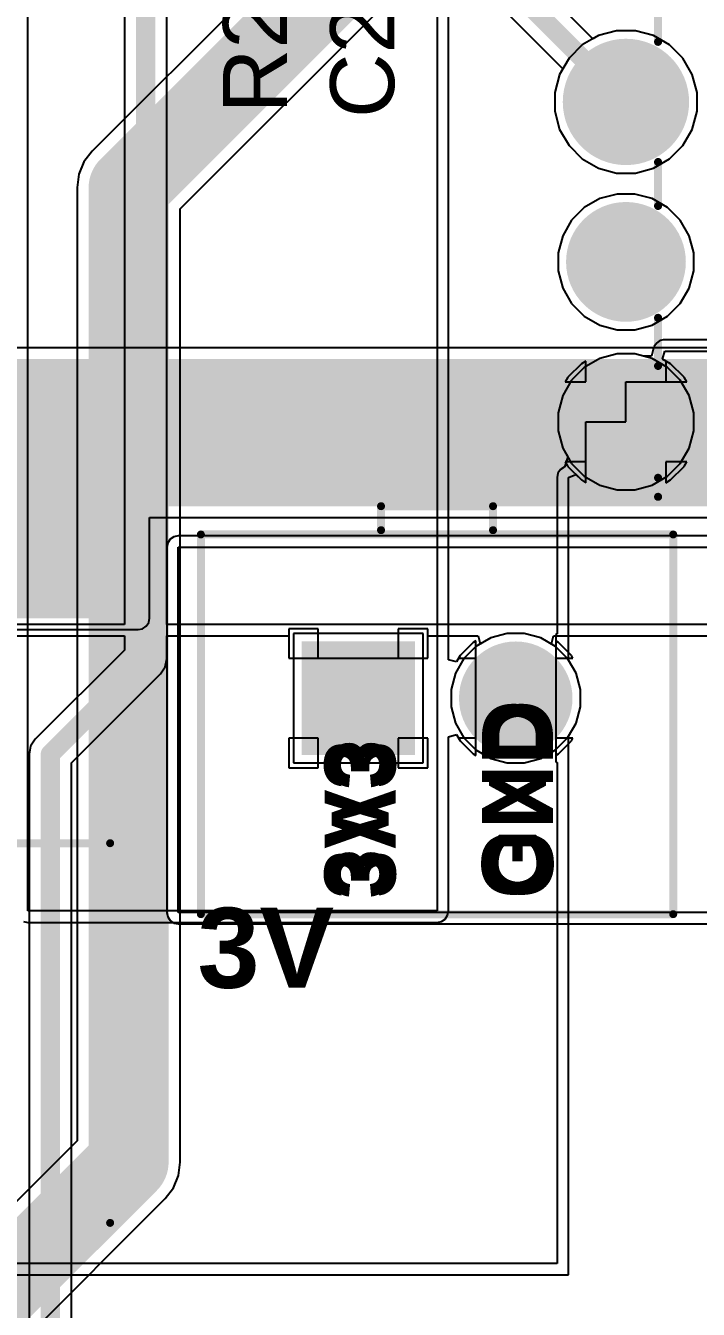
# Model space of a CAD drawing. Header units: inches. Extents: x 0 to 5376, y 0 to 5416.
# Drawn here: x 10.28 to 20.96, y 70.71 to 91.09 of the extents above; entities that cross this region are included whole.
import ezdxf

# ---------------------------------------------------------------- set-up
doc = ezdxf.new("R2010")
doc.units = ezdxf.units.IN
for name, color, linetype in [('Bottom Layer', 5, 'Continuous'), ('Bottom Overlay', 54, 'Continuous'), ('Bottom Solder', 6, 'Continuous'), ('Layer 1', 16, 'Continuous'), ('Layer 2', 76, 'Continuous'), ('Multi-Layer', 9, 'Continuous'), ('Pad Holes', 156, 'Continuous'), ('Top Layer', 1, 'Continuous'), ('Top Overlay', 2, 'Continuous'), ('Top Solder', 216, 'Continuous')]:
    doc.layers.add(name, color=color, linetype=linetype)
doc.styles.add('Arial', font='', dxfattribs={"height": 0.2})
doc.styles.add('Arial_Bold', font='', dxfattribs={"height": 0.2})
doc.styles.get('Arial').set_extended_font_data('Arial')
doc.styles.get('Arial_Bold').set_extended_font_data('Arial', bold=True)

msp = doc.modelspace()

# ---------------------------------------------------------------- hatches: boundary and pattern name
at = {"layer": 'Bottom Layer'}
h = msp.add_hatch(color=5, dxfattribs=at)
edge = h.paths.add_edge_path()
edge.add_arc((19.809, 89.884), 0.952, 0, 360)
h = msp.add_hatch(color=5, dxfattribs=at)
edge = h.paths.add_edge_path()
edge.add_arc((19.809, 87.344), 0.9, 0, 360)
for points in [[(8.992, 81.686), (12.065, 81.686), (12.065, 85.801), (8.992, 85.801)], [(8.992, 83.464), (24.232, 83.464), (24.232, 85.801), (8.992, 85.801)], [(14.709, 81.266), (16.409, 81.266), (16.409, 79.566), (14.709, 79.566)]]:
    msp.add_hatch(color=5, dxfattribs=at).paths.add_polyline_path(points)
h = msp.add_hatch(color=5, dxfattribs=at)
edge = h.paths.add_edge_path()
edge.add_arc((19.809, 84.804), 0.9, 0, 360)
h = msp.add_hatch(color=5, dxfattribs=at)
edge = h.paths.add_edge_path()
edge.add_arc((18.059, 80.416), 0.85, 0, 360)
at = {"layer": 'Bottom Solder'}
h = msp.add_hatch(color=6, dxfattribs=at)
edge = h.paths.add_edge_path()
edge.add_arc((19.809, 89.884), 1.003, 0, 360)
h = msp.add_hatch(color=6, dxfattribs=at)
edge = h.paths.add_edge_path()
edge.add_arc((19.809, 87.344), 0.951, 0, 360)
h = msp.add_hatch(color=6, dxfattribs=at)
edge = h.paths.add_edge_path()
edge.add_arc((19.809, 84.804), 0.951, 0, 360)
msp.add_hatch(color=6, dxfattribs=at).paths.add_polyline_path([(14.659, 81.317), (16.46, 81.317), (16.46, 79.516), (14.659, 79.516)])
h = msp.add_hatch(color=6, dxfattribs=at)
edge = h.paths.add_edge_path()
edge.add_arc((18.059, 80.416), 0.901, 0, 360)
at = {"layer": 'Layer 1'}
h = msp.add_hatch(color=16, dxfattribs=at)
edge = h.paths.add_edge_path()
edge.add_arc((19.809, 89.884), 0.952, 0, 360)
h = msp.add_hatch(color=16, dxfattribs=at)
edge = h.paths.add_edge_path()
edge.add_arc((19.809, 87.344), 0.9, 0, 360)
h = msp.add_hatch(color=16, dxfattribs=at)
edge = h.paths.add_edge_path()
edge.add_arc((19.809, 84.804), 0.9, 0, 360)
msp.add_hatch(color=16, dxfattribs=at).paths.add_polyline_path([(14.709, 81.266), (16.409, 81.266), (16.409, 79.566), (14.709, 79.566)])
h = msp.add_hatch(color=16, dxfattribs=at)
edge = h.paths.add_edge_path()
edge.add_arc((18.059, 80.416), 0.85, 0, 360)
at = {"layer": 'Layer 2'}
h = msp.add_hatch(color=76, dxfattribs=at)
edge = h.paths.add_edge_path()
edge.add_arc((19.809, 89.884), 0.952, 0, 360)
h = msp.add_hatch(color=76, dxfattribs=at)
edge = h.paths.add_edge_path()
edge.add_arc((19.809, 87.344), 0.9, 0, 360)
h = msp.add_hatch(color=76, dxfattribs=at)
edge = h.paths.add_edge_path()
edge.add_arc((19.809, 84.804), 0.9, 0, 360)
msp.add_hatch(color=76, dxfattribs=at).paths.add_polyline_path([(14.709, 81.266), (16.409, 81.266), (16.409, 79.566), (14.709, 79.566)])
h = msp.add_hatch(color=76, dxfattribs=at)
edge = h.paths.add_edge_path()
edge.add_arc((18.059, 80.416), 0.85, 0, 360)
at = {"layer": 'Multi-Layer'}
h = msp.add_hatch(color=9, dxfattribs=at)
edge = h.paths.add_edge_path()
edge.add_arc((19.809, 89.884), 0.952, 0, 360)
h = msp.add_hatch(color=9, dxfattribs=at)
edge = h.paths.add_edge_path()
edge.add_arc((19.809, 87.344), 0.9, 0, 360)
h = msp.add_hatch(color=9, dxfattribs=at)
edge = h.paths.add_edge_path()
edge.add_arc((19.809, 84.804), 0.9, 0, 360)
msp.add_hatch(color=9, dxfattribs=at).paths.add_polyline_path([(14.709, 81.266), (16.409, 81.266), (16.409, 79.566), (14.709, 79.566)])
h = msp.add_hatch(color=9, dxfattribs=at)
edge = h.paths.add_edge_path()
edge.add_arc((18.059, 80.416), 0.85, 0, 360)
at = {"layer": 'Pad Holes'}
h = msp.add_hatch(color=7, dxfattribs=at)
edge = h.paths.add_edge_path()
edge.add_arc((19.809, 89.884), 0.5, 0, 360)
h = msp.add_hatch(color=7, dxfattribs=at)
edge = h.paths.add_edge_path()
edge.add_arc((19.809, 87.344), 0.5, 0, 360)
h = msp.add_hatch(color=7, dxfattribs=at)
edge = h.paths.add_edge_path()
edge.add_arc((19.809, 84.804), 0.5, 0, 360)
h = msp.add_hatch(color=7, dxfattribs=at)
edge = h.paths.add_edge_path()
edge.add_arc((15.559, 80.416), 0.45, 0, 360)
h = msp.add_hatch(color=7, dxfattribs=at)
edge = h.paths.add_edge_path()
edge.add_arc((18.059, 80.416), 0.45, 0, 360)
at = {"layer": 'Top Layer'}
h = msp.add_hatch(color=1, dxfattribs=at)
edge = h.paths.add_edge_path()
edge.add_arc((19.809, 89.884), 0.952, 0, 360)
h = msp.add_hatch(color=1, dxfattribs=at)
edge = h.paths.add_edge_path()
edge.add_arc((19.809, 87.344), 0.9, 0, 360)
h = msp.add_hatch(color=1, dxfattribs=at)
edge = h.paths.add_edge_path()
edge.add_arc((19.809, 84.804), 0.9, 0, 360)
msp.add_hatch(color=1, dxfattribs=at).paths.add_polyline_path([(14.709, 81.266), (16.409, 81.266), (16.409, 79.566), (14.709, 79.566)])
h = msp.add_hatch(color=1, dxfattribs=at)
edge = h.paths.add_edge_path()
edge.add_arc((18.059, 80.416), 0.85, 0, 360)
at = {"layer": 'Top Solder'}
h = msp.add_hatch(color=216, dxfattribs=at)
edge = h.paths.add_edge_path()
edge.add_arc((19.809, 89.884), 1.003, 0, 360)
h = msp.add_hatch(color=216, dxfattribs=at)
edge = h.paths.add_edge_path()
edge.add_arc((19.809, 87.344), 0.951, 0, 360)
h = msp.add_hatch(color=216, dxfattribs=at)
edge = h.paths.add_edge_path()
edge.add_arc((19.809, 84.804), 0.951, 0, 360)
msp.add_hatch(color=216, dxfattribs=at).paths.add_polyline_path([(14.659, 81.317), (16.46, 81.317), (16.46, 79.516), (14.659, 79.516)])
h = msp.add_hatch(color=216, dxfattribs=at)
edge = h.paths.add_edge_path()
edge.add_arc((18.059, 80.416), 0.901, 0, 360)

# ---------------------------------------------------------------- linework, layer by layer
at = {"layer": 'Bottom Layer'}
for p, q in [((19.373, 90.938), (19.115, 90.789)), ((19.66, 91.015), (19.373, 90.938)), ((19.958, 91.015), (19.66, 91.015)), ((20.245, 90.938), (19.958, 91.015)), ((20.503, 90.789), (20.245, 90.938)), ((19.115, 90.789), (18.905, 90.578)), ((20.714, 90.578), (20.503, 90.789)), ((18.905, 90.578), (18.756, 90.321)), ((20.862, 90.321), (20.714, 90.578)), ((18.756, 90.321), (18.679, 90.033)), ((20.939, 90.033), (20.862, 90.321)), ((18.679, 90.033), (18.679, 89.735)), ((20.939, 89.735), (20.939, 90.033)), ((18.679, 89.735), (18.756, 89.448)), ((20.862, 89.448), (20.939, 89.735)), ((18.756, 89.448), (18.905, 89.19)), ((20.714, 89.19), (20.862, 89.448)), ((18.905, 89.19), (19.115, 88.98)), ((20.503, 88.98), (20.714, 89.19)), ((19.115, 88.98), (19.373, 88.831)), ((20.245, 88.831), (20.503, 88.98)), ((19.373, 88.831), (19.66, 88.754)), ((19.66, 88.754), (19.958, 88.754)), ((19.958, 88.754), (20.245, 88.831)), ((19.393, 88.349), (19.147, 88.207)), ((19.667, 88.422), (19.393, 88.349)), ((19.951, 88.422), (19.667, 88.422)), ((20.225, 88.349), (19.951, 88.422)), ((20.471, 88.207), (20.225, 88.349)), ((19.147, 88.207), (18.947, 88.006)), ((20.672, 88.006), (20.471, 88.207)), ((18.947, 88.006), (18.805, 87.76)), ((20.814, 87.76), (20.672, 88.006)), ((18.805, 87.76), (18.731, 87.486)), ((20.887, 87.486), (20.814, 87.76)), ((18.731, 87.486), (18.731, 87.202)), ((20.887, 87.202), (20.887, 87.486)), ((18.731, 87.202), (18.805, 86.928)), ((20.814, 86.928), (20.887, 87.202)), ((18.805, 86.928), (18.947, 86.682)), ((20.672, 86.682), (20.814, 86.928)), ((18.947, 86.682), (19.147, 86.482)), ((20.471, 86.482), (20.672, 86.682)), ((19.147, 86.482), (19.393, 86.34)), ((20.225, 86.34), (20.471, 86.482)), ((19.393, 86.34), (19.667, 86.266)), ((19.667, 86.266), (19.951, 86.266)), ((19.951, 86.266), (20.225, 86.34)), ((24.232, 85.982), (8.992, 85.982)), ((12.246, 81.686), (12.246, 83.283)), ((12.246, 83.283), (24.232, 83.283)), ((12.631, 82.981), (12.572, 82.941)), ((12.7, 82.995), (12.631, 82.981)), ((35.125, 82.995), (12.7, 82.995)), ((12.533, 82.883), (12.519, 82.813)), ((12.519, 82.813), (12.519, 77.013)), ((12.572, 82.941), (12.533, 82.883)), ((12.7, 77.013), (12.7, 82.813)), ((12.7, 82.813), (35.306, 82.813)), ((12.134, 81.519), (12.193, 81.558)), ((12.193, 81.558), (12.232, 81.617)), ((12.232, 81.617), (12.246, 81.686)), ((8.992, 81.505), (12.065, 81.505)), ((12.065, 81.505), (12.134, 81.519)), ((14.924, 81.52), (14.455, 81.52)), ((14.455, 81.52), (14.455, 81.051)), ((14.924, 81.051), (14.924, 81.52)), ((16.663, 81.52), (16.194, 81.52)), ((16.194, 81.52), (16.194, 81.051)), ((16.663, 81.051), (16.663, 81.52)), ((17.663, 81.374), (17.428, 81.239)), ((17.924, 81.444), (17.663, 81.374)), ((18.195, 81.444), (17.924, 81.444)), ((18.456, 81.374), (18.195, 81.444)), ((18.69, 81.239), (18.456, 81.374)), ((17.428, 81.239), (17.237, 81.047)), ((18.882, 81.047), (18.69, 81.239)), ((14.455, 81.051), (14.924, 81.051)), ((16.194, 81.051), (16.663, 81.051)), ((17.237, 81.047), (17.102, 80.813)), ((19.017, 80.813), (18.882, 81.047)), ((17.102, 80.813), (17.032, 80.552)), ((19.087, 80.552), (19.017, 80.813)), ((17.032, 80.552), (17.032, 80.281)), ((19.087, 80.281), (19.087, 80.552)), ((17.032, 80.281), (17.102, 80.02)), ((19.017, 80.02), (19.087, 80.281)), ((17.102, 80.02), (17.237, 79.785)), ((18.882, 79.785), (19.017, 80.02)), ((14.924, 79.781), (14.455, 79.781)), ((14.455, 79.781), (14.455, 79.312)), ((14.924, 79.312), (14.924, 79.781)), ((16.663, 79.781), (16.194, 79.781)), ((16.194, 79.781), (16.194, 79.312)), ((16.663, 79.312), (16.663, 79.781)), ((17.237, 79.785), (17.428, 79.594)), ((18.69, 79.594), (18.882, 79.785)), ((17.428, 79.594), (17.663, 79.459)), ((18.456, 79.459), (18.69, 79.594)), ((14.455, 79.312), (14.924, 79.312)), ((16.194, 79.312), (16.663, 79.312)), ((17.663, 79.459), (17.924, 79.389)), ((17.924, 79.389), (18.195, 79.389)), ((18.195, 79.389), (18.456, 79.459)), ((12.519, 77.013), (12.533, 76.943)), ((12.533, 76.943), (12.572, 76.885)), ((12.572, 76.885), (12.631, 76.845)), ((12.631, 76.845), (12.7, 76.832)), ((38.024, 77.013), (12.7, 77.013)), ((12.7, 76.832), (37.843, 76.832))]:
    msp.add_line(p, q, dxfattribs=at)
at = {"layer": 'Layer 1'}
for p, q in [((16.296, 94.065), (11.333, 89.103)), ((12.732, 88.184), (17.455, 92.906)), ((19.373, 90.938), (19.115, 90.789)), ((19.66, 91.015), (19.373, 90.938)), ((19.958, 91.015), (19.66, 91.015)), ((20.245, 90.938), (19.958, 91.015)), ((20.503, 90.789), (20.245, 90.938)), ((19.115, 90.789), (18.905, 90.578)), ((20.714, 90.578), (20.503, 90.789)), ((18.905, 90.578), (18.756, 90.321)), ((20.862, 90.321), (20.714, 90.578)), ((18.756, 90.321), (18.679, 90.033)), ((20.939, 90.033), (20.862, 90.321)), ((18.679, 90.033), (18.679, 89.735)), ((20.939, 89.735), (20.939, 90.033)), ((18.679, 89.735), (18.756, 89.448)), ((20.862, 89.448), (20.939, 89.735)), ((18.756, 89.448), (18.905, 89.19)), ((20.714, 89.19), (20.862, 89.448)), ((11.333, 89.103), (11.203, 88.933)), ((18.905, 89.19), (19.115, 88.98)), ((20.503, 88.98), (20.714, 89.19)), ((11.203, 88.933), (11.121, 88.735)), ((19.115, 88.98), (19.373, 88.831)), ((20.245, 88.831), (20.503, 88.98)), ((11.121, 88.735), (11.093, 88.523)), ((19.373, 88.831), (19.66, 88.754)), ((19.66, 88.754), (19.958, 88.754)), ((19.958, 88.754), (20.245, 88.831)), ((11.093, 88.523), (11.093, 73.39)), ((19.393, 88.349), (19.147, 88.207)), ((19.667, 88.422), (19.393, 88.349)), ((19.951, 88.422), (19.667, 88.422)), ((20.225, 88.349), (19.951, 88.422)), ((20.471, 88.207), (20.225, 88.349)), ((12.732, 73.05), (12.732, 88.184)), ((19.147, 88.207), (18.947, 88.006)), ((20.672, 88.006), (20.471, 88.207)), ((18.947, 88.006), (18.805, 87.76)), ((20.814, 87.76), (20.672, 88.006)), ((18.805, 87.76), (18.731, 87.486)), ((20.887, 87.486), (20.814, 87.76)), ((18.731, 87.486), (18.731, 87.202)), ((20.887, 87.202), (20.887, 87.486)), ((18.731, 87.202), (18.805, 86.928)), ((20.814, 86.928), (20.887, 87.202)), ((18.805, 86.928), (18.947, 86.682)), ((20.672, 86.682), (20.814, 86.928)), ((18.947, 86.682), (19.147, 86.482)), ((20.471, 86.482), (20.672, 86.682)), ((19.147, 86.482), (19.393, 86.34)), ((20.225, 86.34), (20.471, 86.482)), ((19.393, 86.34), (19.667, 86.266)), ((19.667, 86.266), (19.951, 86.266)), ((19.951, 86.266), (20.225, 86.34)), ((19.393, 85.809), (19.147, 85.667)), ((19.667, 85.882), (19.393, 85.809)), ((19.951, 85.882), (19.667, 85.882)), ((20.225, 85.809), (19.951, 85.882)), ((20.471, 85.667), (20.225, 85.809)), ((19.147, 85.667), (18.947, 85.466)), ((20.672, 85.466), (20.471, 85.667)), ((18.947, 85.466), (18.805, 85.22)), ((20.814, 85.22), (20.672, 85.466)), ((18.805, 85.22), (18.731, 84.946)), ((20.887, 84.946), (20.814, 85.22)), ((18.731, 84.946), (18.731, 84.662)), ((20.887, 84.662), (20.887, 84.946)), ((18.731, 84.662), (18.805, 84.388)), ((20.814, 84.388), (20.887, 84.662)), ((18.805, 84.388), (18.947, 84.142)), ((20.672, 84.142), (20.814, 84.388)), ((18.947, 84.142), (19.147, 83.942)), ((20.471, 83.942), (20.672, 84.142)), ((19.147, 83.942), (19.393, 83.8)), ((19.393, 83.8), (19.667, 83.726)), ((19.951, 83.726), (20.225, 83.8)), ((20.225, 83.8), (20.471, 83.942)), ((19.667, 83.726), (19.951, 83.726)), ((16.587, 81.444), (14.532, 81.444)), ((14.532, 81.444), (14.532, 79.389)), ((16.587, 79.389), (16.587, 81.444)), ((17.424, 81.325), (17.382, 81.3)), ((17.424, 81.051), (17.424, 81.325)), ((18.737, 81.3), (18.694, 81.325)), ((18.694, 81.325), (18.694, 81.051)), ((17.382, 81.3), (17.176, 81.094)), ((18.943, 81.094), (18.737, 81.3)), ((17.176, 81.094), (17.151, 81.051)), ((17.151, 81.051), (17.424, 81.051)), ((18.694, 81.051), (18.968, 81.051)), ((18.968, 81.051), (18.943, 81.094)), ((17.424, 79.781), (17.151, 79.781)), ((17.151, 79.781), (17.176, 79.739)), ((17.176, 79.739), (17.382, 79.533)), ((17.424, 79.508), (17.424, 79.781)), ((18.968, 79.781), (18.694, 79.781)), ((18.694, 79.781), (18.694, 79.508)), ((18.737, 79.533), (18.943, 79.739)), ((18.943, 79.739), (18.968, 79.781)), ((17.382, 79.533), (17.424, 79.508)), ((18.694, 79.508), (18.737, 79.533)), ((14.532, 79.389), (16.587, 79.389)), ((11.093, 73.39), (6.736, 69.033)), ((12.704, 72.838), (12.732, 73.05)), ((12.623, 72.64), (12.704, 72.838)), ((12.492, 72.471), (12.623, 72.64)), ((8.135, 68.113), (12.492, 72.471))]:
    msp.add_line(p, q, dxfattribs=at)
for points in [[(11.913, 88.523, 1.27, 1.27, 0), (16.875, 93.486, 1.27, 1.27, 0)], [(11.913, 73.05, 1.27, 1.27, 0), (11.913, 88.523, 1.27, 1.27, 0)], [(7.315, 68.453, 1.27, 1.27, 0), (11.913, 73.05, 1.27, 1.27, 0)]]:
    msp.add_lwpolyline(points, format="xyseb", dxfattribs=at)
for points in [[(11.595, 88.523, 0.635, 0.635, 1), (12.23, 88.523, 0.635, 0.635, 1)], [(11.595, 88.523, 0.635, 0.635, 1), (12.23, 88.523, 0.635, 0.635, 1)], [(11.595, 73.05, 0.635, 0.635, 1), (12.23, 73.05, 0.635, 0.635, 1)], [(11.595, 73.05, 0.635, 0.635, 1), (12.23, 73.05, 0.635, 0.635, 1)]]:
    msp.add_lwpolyline(points, format="xyseb", close=True, dxfattribs=at)
at = {"layer": 'Layer 2'}
for p, q in [((11.846, 99.66), (11.846, 81.585)), ((12.519, 81.585), (12.519, 99.521)), ((19.284, 90.886), (18.523, 91.647)), ((17.948, 91.269), (18.807, 90.41)), ((19.373, 90.938), (19.284, 90.886)), ((19.66, 91.015), (19.373, 90.938)), ((19.958, 91.015), (19.66, 91.015)), ((20.245, 90.938), (19.958, 91.015)), ((20.503, 90.789), (20.245, 90.938)), ((20.714, 90.578), (20.503, 90.789)), ((20.862, 90.321), (20.714, 90.578)), ((18.756, 90.321), (18.679, 90.033)), ((18.807, 90.41), (18.756, 90.321)), ((20.939, 90.033), (20.862, 90.321)), ((18.679, 90.033), (18.679, 89.735)), ((20.939, 89.735), (20.939, 90.033)), ((18.679, 89.735), (18.756, 89.448)), ((20.862, 89.448), (20.939, 89.735)), ((18.756, 89.448), (18.905, 89.19)), ((20.714, 89.19), (20.862, 89.448)), ((18.905, 89.19), (19.115, 88.98)), ((20.503, 88.98), (20.714, 89.19)), ((19.115, 88.98), (19.373, 88.831)), ((20.245, 88.831), (20.503, 88.98)), ((19.373, 88.831), (19.66, 88.754)), ((19.66, 88.754), (19.958, 88.754)), ((19.958, 88.754), (20.245, 88.831)), ((19.393, 88.349), (19.147, 88.207)), ((19.667, 88.422), (19.393, 88.349)), ((19.951, 88.422), (19.667, 88.422)), ((20.225, 88.349), (19.951, 88.422)), ((20.471, 88.207), (20.225, 88.349)), ((19.147, 88.207), (18.947, 88.006)), ((20.672, 88.006), (20.471, 88.207)), ((18.947, 88.006), (18.805, 87.76)), ((20.814, 87.76), (20.672, 88.006)), ((18.805, 87.76), (18.731, 87.486)), ((20.887, 87.486), (20.814, 87.76)), ((18.731, 87.486), (18.731, 87.202)), ((20.887, 87.202), (20.887, 87.486)), ((18.731, 87.202), (18.805, 86.928)), ((20.814, 86.928), (20.887, 87.202)), ((18.805, 86.928), (18.947, 86.682)), ((20.672, 86.682), (20.814, 86.928)), ((18.947, 86.682), (19.147, 86.482)), ((20.471, 86.482), (20.672, 86.682)), ((19.147, 86.482), (19.393, 86.34)), ((20.225, 86.34), (20.471, 86.482)), ((19.393, 86.34), (19.667, 86.266)), ((19.667, 86.266), (19.951, 86.266)), ((19.951, 86.266), (20.225, 86.34)), ((19.101, 85.728), (18.886, 85.513)), ((19.174, 85.77), (19.101, 85.728)), ((19.174, 85.439), (19.174, 85.77)), ((20.518, 85.728), (20.444, 85.77)), ((20.444, 85.77), (20.444, 85.439)), ((20.733, 85.513), (20.518, 85.728)), ((18.886, 85.513), (18.843, 85.439)), ((18.843, 85.439), (19.174, 85.439)), ((20.444, 85.439), (20.775, 85.439)), ((20.775, 85.439), (20.733, 85.513)), ((19.174, 84.169), (18.843, 84.169)), ((18.843, 84.169), (18.886, 84.096)), ((18.886, 84.096), (19.101, 83.881)), ((19.174, 83.838), (19.174, 84.169)), ((20.775, 84.169), (20.444, 84.169)), ((20.444, 84.169), (20.444, 83.838)), ((20.518, 83.881), (20.733, 84.096)), ((20.733, 84.096), (20.775, 84.169)), ((19.101, 83.881), (19.174, 83.838)), ((20.444, 83.838), (20.518, 83.881)), ((11.846, 81.585), (8.128, 81.585)), ((21.565, 81.585), (12.519, 81.585)), ((8.128, 81.404), (11.846, 81.404)), ((11.846, 81.404), (11.846, 81.181)), ((12.519, 81.042), (12.519, 81.404)), ((12.519, 81.404), (14.455, 81.404)), ((14.455, 81.404), (14.455, 81.051)), ((16.663, 81.051), (16.663, 81.404)), ((16.663, 81.404), (17.46, 81.404)), ((17.46, 81.404), (17.494, 81.277)), ((18.625, 81.277), (18.659, 81.404)), ((18.659, 81.404), (21.565, 81.404)), ((11.846, 81.181), (10.43, 79.765)), ((17.428, 81.239), (17.237, 81.047)), ((17.494, 81.277), (17.428, 81.239)), ((18.69, 81.239), (18.625, 81.277)), ((18.882, 81.047), (18.69, 81.239)), ((12.494, 80.913), (12.519, 81.042)), ((14.455, 81.051), (16.663, 81.051)), ((17.237, 81.047), (17.102, 80.813)), ((19.017, 80.813), (18.882, 81.047)), ((11.005, 79.388), (12.421, 80.804)), ((12.421, 80.804), (12.494, 80.913)), ((17.102, 80.813), (17.032, 80.552)), ((19.087, 80.552), (19.017, 80.813)), ((17.032, 80.552), (17.032, 80.281)), ((19.087, 80.281), (19.087, 80.552)), ((17.032, 80.281), (17.102, 80.02)), ((19.017, 80.02), (19.087, 80.281)), ((17.102, 80.02), (17.237, 79.785)), ((18.882, 79.785), (19.017, 80.02)), ((10.43, 79.765), (10.357, 79.656)), ((14.924, 79.781), (14.455, 79.781)), ((14.455, 79.781), (14.455, 79.312)), ((14.924, 79.312), (14.924, 79.781)), ((16.663, 79.781), (16.194, 79.781)), ((16.194, 79.781), (16.194, 79.312)), ((16.663, 79.312), (16.663, 79.781)), ((17.237, 79.785), (17.428, 79.594)), ((18.69, 79.594), (18.882, 79.785)), ((10.357, 79.656), (10.331, 79.527)), ((10.331, 79.527), (10.331, 40.137)), ((17.428, 79.594), (17.663, 79.459)), ((18.456, 79.459), (18.69, 79.594)), ((11.005, 39.998), (11.005, 79.388)), ((14.455, 79.312), (14.924, 79.312)), ((16.194, 79.312), (16.663, 79.312)), ((17.663, 79.459), (17.924, 79.389)), ((17.924, 79.389), (18.195, 79.389)), ((18.195, 79.389), (18.456, 79.459))]:
    msp.add_line(p, q, dxfattribs=at)
for points in [[(12.183, 81.042, 0.305, 0.305, 0), (12.183, 99.66, 0.305, 0.305, 0)], [(18.186, 91.507, 0.305, 0.305, 0), (19.809, 89.884, 0.305, 0.305, 0)], [(10.668, 79.527, 0.305, 0.305, 0), (12.183, 81.042, 0.305, 0.305, 0)], [(10.668, 39.998, 0.305, 0.305, 0), (10.668, 79.527, 0.305, 0.305, 0)]]:
    msp.add_lwpolyline(points, format="xyseb", dxfattribs=at)
for points in [[(19.733, 89.884, 0.152, 0.152, 1), (19.885, 89.884, 0.152, 0.152, 1)], [(12.106, 81.042, 0.152, 0.152, 1), (12.259, 81.042, 0.152, 0.152, 1)], [(12.106, 81.042, 0.152, 0.152, 1), (12.259, 81.042, 0.152, 0.152, 1)], [(10.592, 79.527, 0.152, 0.152, 1), (10.744, 79.527, 0.152, 0.152, 1)], [(10.592, 79.527, 0.152, 0.152, 1), (10.744, 79.527, 0.152, 0.152, 1)]]:
    msp.add_lwpolyline(points, format="xyseb", close=True, dxfattribs=at)
at = {"layer": 'Top Layer'}
for p, q in [((10.312, 77.038), (10.312, 97.104)), ((16.809, 92.532), (16.809, 77.038)), ((16.991, 81.027), (16.991, 91.686)), ((19.373, 90.938), (19.115, 90.789)), ((19.66, 91.015), (19.373, 90.938)), ((19.958, 91.015), (19.66, 91.015)), ((20.245, 90.938), (19.958, 91.015)), ((20.503, 90.789), (20.245, 90.938)), ((19.115, 90.789), (18.905, 90.578)), ((20.714, 90.578), (20.503, 90.789)), ((18.905, 90.578), (18.756, 90.321)), ((20.862, 90.321), (20.714, 90.578)), ((18.756, 90.321), (18.679, 90.033)), ((20.939, 90.033), (20.862, 90.321)), ((18.679, 90.033), (18.679, 89.735)), ((20.939, 89.735), (20.939, 90.033)), ((18.679, 89.735), (18.756, 89.448)), ((20.862, 89.448), (20.939, 89.735)), ((18.756, 89.448), (18.905, 89.19)), ((20.714, 89.19), (20.862, 89.448)), ((18.905, 89.19), (19.115, 88.98)), ((20.503, 88.98), (20.714, 89.19)), ((19.115, 88.98), (19.373, 88.831)), ((20.245, 88.831), (20.503, 88.98)), ((19.373, 88.831), (19.66, 88.754)), ((19.66, 88.754), (19.958, 88.754)), ((19.958, 88.754), (20.245, 88.831)), ((19.393, 88.349), (19.147, 88.207)), ((19.667, 88.422), (19.393, 88.349)), ((19.951, 88.422), (19.667, 88.422)), ((20.225, 88.349), (19.951, 88.422)), ((20.471, 88.207), (20.225, 88.349)), ((19.147, 88.207), (18.947, 88.006)), ((20.672, 88.006), (20.471, 88.207)), ((18.947, 88.006), (18.805, 87.76)), ((20.814, 87.76), (20.672, 88.006)), ((18.805, 87.76), (18.731, 87.486)), ((20.887, 87.486), (20.814, 87.76)), ((18.731, 87.486), (18.731, 87.202)), ((20.887, 87.202), (20.887, 87.486)), ((18.731, 87.202), (18.805, 86.928)), ((20.814, 86.928), (20.887, 87.202)), ((18.805, 86.928), (18.947, 86.682)), ((20.672, 86.682), (20.814, 86.928)), ((18.947, 86.682), (19.147, 86.482)), ((20.471, 86.482), (20.672, 86.682)), ((19.147, 86.482), (19.393, 86.34)), ((20.225, 86.34), (20.471, 86.482)), ((19.393, 86.34), (19.667, 86.266)), ((19.667, 86.266), (19.951, 86.266)), ((19.951, 86.266), (20.225, 86.34)), ((20.27, 86.017), (20.257, 85.998)), ((20.281, 86.039), (20.27, 86.017)), ((20.29, 86.046), (20.281, 86.039)), ((20.296, 86.056), (20.29, 86.046)), ((20.316, 86.07), (20.296, 86.056)), ((20.334, 86.085), (20.316, 86.07)), ((20.345, 86.089), (20.334, 86.085)), ((20.355, 86.096), (20.345, 86.089)), ((20.378, 86.1), (20.355, 86.096)), ((20.401, 86.108), (20.378, 86.1)), ((20.413, 86.107), (20.401, 86.108)), ((20.424, 86.109), (20.413, 86.107)), ((26.035, 86.109), (20.424, 86.109)), ((19.393, 85.809), (19.147, 85.667)), ((19.667, 85.882), (19.393, 85.809)), ((19.951, 85.882), (19.667, 85.882)), ((20.088, 85.845), (19.951, 85.882)), ((20.215, 85.848), (20.088, 85.845)), ((20.249, 85.975), (20.215, 85.848)), ((20.255, 85.986), (20.249, 85.975)), ((20.257, 85.998), (20.255, 85.986)), ((20.39, 85.801), (20.424, 85.928)), ((20.424, 85.928), (26.035, 85.928)), ((19.147, 85.667), (18.947, 85.466)), ((20.518, 85.728), (20.39, 85.801)), ((20.733, 85.513), (20.518, 85.728)), ((18.947, 85.466), (18.805, 85.22)), ((19.809, 84.804), (19.809, 85.439)), ((19.809, 85.439), (20.775, 85.439)), ((20.775, 85.439), (20.733, 85.513)), ((18.805, 85.22), (18.731, 84.946)), ((18.731, 84.946), (18.731, 84.662)), ((19.174, 83.838), (19.174, 84.804)), ((19.174, 84.804), (19.809, 84.804)), ((18.731, 84.662), (18.805, 84.388)), ((18.805, 84.388), (18.886, 84.247)), ((18.886, 84.247), (18.832, 84.087)), ((18.73, 83.987), (18.716, 83.918)), ((18.769, 84.046), (18.73, 83.987)), ((18.828, 84.085), (18.769, 84.046)), ((18.832, 84.087), (18.828, 84.085)), ((20.775, 84.169), (20.444, 84.169)), ((20.444, 84.169), (20.444, 83.838)), ((20.518, 83.881), (20.733, 84.096)), ((20.733, 84.096), (20.775, 84.169)), ((18.716, 83.918), (18.716, 81.439)), ((18.898, 83.918), (19.015, 83.967)), ((18.898, 81.02), (18.898, 83.918)), ((19.015, 83.967), (19.101, 83.881)), ((19.101, 83.881), (19.174, 83.838)), ((20.444, 83.838), (20.518, 83.881)), ((14.924, 81.52), (14.455, 81.52)), ((14.455, 81.52), (14.455, 81.051)), ((14.924, 81.051), (14.924, 81.52)), ((16.663, 81.52), (16.194, 81.52)), ((16.194, 81.52), (16.194, 81.051)), ((16.663, 81.051), (16.663, 81.52)), ((17.424, 81.325), (17.382, 81.3)), ((17.424, 80.416), (17.424, 81.325)), ((18.716, 81.439), (18.694, 81.426)), ((18.694, 81.426), (18.694, 80.416)), ((17.382, 81.3), (17.176, 81.094)), ((14.455, 81.051), (14.924, 81.051)), ((16.194, 81.051), (16.663, 81.051)), ((17.118, 80.993), (16.991, 81.027)), ((17.176, 81.094), (17.118, 80.993)), ((19.017, 80.813), (18.898, 81.02)), ((19.087, 80.552), (19.017, 80.813)), ((19.087, 80.281), (19.087, 80.552)), ((17.424, 79.508), (17.424, 80.416)), ((18.694, 80.416), (18.694, 79.407)), ((19.017, 80.02), (19.087, 80.281)), ((18.898, 79.813), (19.017, 80.02)), ((14.924, 79.781), (14.455, 79.781)), ((14.455, 79.781), (14.455, 79.312)), ((14.924, 79.312), (14.924, 79.781)), ((16.663, 79.781), (16.194, 79.781)), ((16.194, 79.781), (16.194, 79.312)), ((16.663, 79.312), (16.663, 79.781)), ((16.991, 79.805), (17.118, 79.84)), ((16.991, 77.038), (16.991, 79.805)), ((17.118, 79.84), (17.176, 79.739)), ((17.176, 79.739), (17.382, 79.533)), ((18.898, 78.003), (18.898, 79.813)), ((17.382, 79.533), (17.424, 79.508)), ((14.455, 79.312), (14.924, 79.312)), ((16.194, 79.312), (16.663, 79.312)), ((18.694, 79.407), (18.716, 79.394)), ((18.716, 79.394), (18.716, 78.003)), ((18.716, 78.003), (18.716, 71.441)), ((18.898, 71.26), (18.898, 78.003)), ((10.243, 76.871), (10.312, 76.857)), ((16.809, 77.038), (10.312, 77.038)), ((10.312, 76.857), (16.809, 76.857)), ((16.809, 76.857), (16.879, 76.871)), ((16.879, 76.871), (16.938, 76.91)), ((16.938, 76.91), (16.977, 76.969)), ((16.977, 76.969), (16.991, 77.038)), ((18.716, 71.441), (5.131, 71.441)), ((5.131, 71.26), (18.898, 71.26))]:
    msp.add_line(p, q, dxfattribs=at)
at = {"layer": 'Top Overlay'}
for points in [[(20.319, 90.838, 0.127, 0.127, 0), (20.319, 91.47, 0.127, 0.127, 0)], [(20.319, 88.232, 0.127, 0.127, 0), (20.319, 88.93, 0.127, 0.127, 0)], [(20.319, 85.692, 0.127, 0.127, 0), (20.319, 86.456, 0.127, 0.127, 0)], [(20.319, 83.614, 0.127, 0.127, 0), (20.319, 83.916, 0.127, 0.127, 0)], [(20.319, 83.614, 0.127, 0.127, 0), (22.369, 83.614, 0.127, 0.127, 0)], [(15.92, 83.465, 0.127, 0.127, 0), (17.698, 83.465, 0.127, 0.127, 0)], [(15.92, 83.084, 0.127, 0.127, 0), (15.92, 83.465, 0.127, 0.127, 0)], [(17.698, 83.084, 0.127, 0.127, 0), (17.698, 83.465, 0.127, 0.127, 0)], [(13.059, 76.987, 0.127, 0.127, 0), (13.059, 83.016, 0.127, 0.127, 0)], [(13.059, 83.016, 0.127, 0.127, 0), (20.559, 83.016, 0.127, 0.127, 0)], [(20.559, 76.987, 0.127, 0.127, 0), (20.559, 83.016, 0.127, 0.127, 0)], [(4.119, 78.114, 0.127, 0.127, 0), (11.619, 78.114, 0.127, 0.127, 0)], [(11.619, 72.085, 0.127, 0.127, 0), (11.619, 78.114, 0.127, 0.127, 0)], [(13.059, 76.987, 0.127, 0.127, 0), (20.559, 76.987, 0.127, 0.127, 0)], [(4.119, 72.085, 0.127, 0.127, 0), (11.619, 72.085, 0.127, 0.127, 0)]]:
    msp.add_lwpolyline(points, format="xyseb", dxfattribs=at)
for points in [[(20.287, 90.838, 0.0635, 0.0635, 1), (20.351, 90.838, 0.0635, 0.0635, 1)], [(20.287, 88.93, 0.0635, 0.0635, 1), (20.351, 88.93, 0.0635, 0.0635, 1)], [(20.287, 88.232, 0.0635, 0.0635, 1), (20.351, 88.232, 0.0635, 0.0635, 1)], [(20.287, 86.456, 0.0635, 0.0635, 1), (20.351, 86.456, 0.0635, 0.0635, 1)], [(20.287, 85.692, 0.0635, 0.0635, 1), (20.351, 85.692, 0.0635, 0.0635, 1)], [(20.287, 83.916, 0.0635, 0.0635, 1), (20.351, 83.916, 0.0635, 0.0635, 1)], [(20.287, 83.614, 0.0635, 0.0635, 1), (20.351, 83.614, 0.0635, 0.0635, 1)], [(20.287, 83.614, 0.0635, 0.0635, 1), (20.351, 83.614, 0.0635, 0.0635, 1)], [(15.889, 83.465, 0.0635, 0.0635, 1), (15.952, 83.465, 0.0635, 0.0635, 1)], [(15.889, 83.465, 0.0635, 0.0635, 1), (15.952, 83.465, 0.0635, 0.0635, 1)], [(17.667, 83.465, 0.0635, 0.0635, 1), (17.73, 83.465, 0.0635, 0.0635, 1)], [(17.667, 83.465, 0.0635, 0.0635, 1), (17.73, 83.465, 0.0635, 0.0635, 1)], [(13.028, 83.016, 0.0635, 0.0635, 1), (13.091, 83.016, 0.0635, 0.0635, 1)], [(13.028, 83.016, 0.0635, 0.0635, 1), (13.091, 83.016, 0.0635, 0.0635, 1)], [(15.889, 83.084, 0.0635, 0.0635, 1), (15.952, 83.084, 0.0635, 0.0635, 1)], [(17.667, 83.084, 0.0635, 0.0635, 1), (17.73, 83.084, 0.0635, 0.0635, 1)], [(20.528, 83.016, 0.0635, 0.0635, 1), (20.591, 83.016, 0.0635, 0.0635, 1)], [(20.528, 83.016, 0.0635, 0.0635, 1), (20.591, 83.016, 0.0635, 0.0635, 1)], [(11.587, 78.114, 0.0635, 0.0635, 1), (11.65, 78.114, 0.0635, 0.0635, 1)], [(11.587, 78.114, 0.0635, 0.0635, 1), (11.65, 78.114, 0.0635, 0.0635, 1)], [(13.028, 76.987, 0.0635, 0.0635, 1), (13.091, 76.987, 0.0635, 0.0635, 1)], [(13.028, 76.987, 0.0635, 0.0635, 1), (13.091, 76.987, 0.0635, 0.0635, 1)], [(20.528, 76.987, 0.0635, 0.0635, 1), (20.591, 76.987, 0.0635, 0.0635, 1)], [(20.528, 76.987, 0.0635, 0.0635, 1), (20.591, 76.987, 0.0635, 0.0635, 1)], [(11.587, 72.085, 0.0635, 0.0635, 1), (11.65, 72.085, 0.0635, 0.0635, 1)], [(11.587, 72.085, 0.0635, 0.0635, 1), (11.65, 72.085, 0.0635, 0.0635, 1)]]:
    msp.add_lwpolyline(points, format="xyseb", close=True, dxfattribs=at)

# ---------------------------------------------------------------- texts
at = {"layer": 'Bottom Overlay', "style": 'Arial_Bold', "text_generation_flag": 2}
for s, p in [('GND', (17.635, 77.234)), ('3V3', (15.135, 77.234))]:
    msp.add_text(s, height=1.016, rotation=270, dxfattribs=at).set_placement(p)
at = {"layer": 'Top Overlay'}
for s, style, p in [('R27', 'Arial', (14.427, 89.705)), ('C26', 'Arial', (16.129, 89.629)), ('GND', 'Arial_Bold', (18.539, 77.234)), ('3V3', 'Arial_Bold', (16.039, 77.234))]:
    msp.add_text(s, height=1.016, rotation=90, dxfattribs=dict(at, style=style)).set_placement(p)
at = {"layer": 'Top Overlay', "style": 'Arial_Bold'}
msp.add_text('3V', height=1.27, dxfattribs=at).set_placement((13.005, 75.819))

doc.saveas('drawing.dxf')
